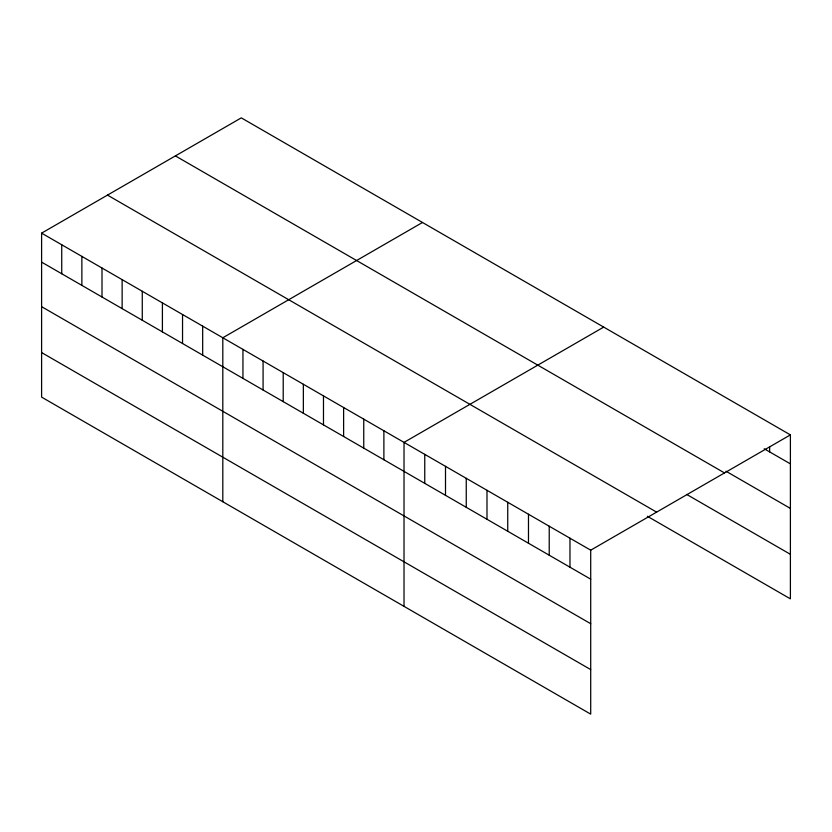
<?xml version="1.0" encoding="UTF-8"?>
<svg xmlns="http://www.w3.org/2000/svg" width="832" height="832" viewBox="0 0 832 832"><rect width="100%" height="100%" fill="white"/><g stroke="black" fill="none" stroke-linecap="round" stroke-linejoin="round"><path stroke-width="1.25" d="M41.6 233.147L590.71 550.181L590.71 714.137L41.6 397.114L41.6 233.147L241.29 117.863L790.4 434.886L790.4 598.853L647.369 516.277M422.49 222.477L222.81 337.771L222.81 501.727M603.699 327.101L404.019 442.385L404.019 606.351M590.71 550.181L790.4 434.886M764.192 448.75L790.4 463.871M725.982 471.224L790.4 508.414M175.386 155.906L724.506 472.93M686.681 494.426L790.4 554.31M107.494 195.104L656.614 512.127M41.6 262.132L590.71 579.166M41.6 306.675L590.71 623.709M41.6 352.57L590.71 669.594M769.652 446.857L769.652 451.901M569.972 538.2L569.972 567.185M549.224 526.219L549.224 555.214M528.476 514.249L528.476 543.234M507.738 502.268L507.738 531.253M486.99 490.298L486.99 519.282M466.253 478.317L466.253 507.302M445.505 466.336L445.505 495.331M424.757 454.366L424.757 483.35M383.885 430.768L383.885 459.753M363.75 419.141L363.75 448.126M343.616 407.514L343.616 436.498M323.482 395.886L323.482 424.871M303.347 384.27L303.347 413.254M283.213 372.642L283.213 401.627M263.078 361.015L263.078 390M242.944 349.388L242.944 378.383M202.675 326.144L202.675 355.129M182.541 314.517L182.541 343.502M162.406 302.9L162.406 331.885M142.272 291.273L142.272 320.258M122.138 279.646L122.138 308.63M102.003 268.018L102.003 297.003M81.869 256.402L81.869 285.386M61.734 244.774L61.734 273.759"/></g></svg>
